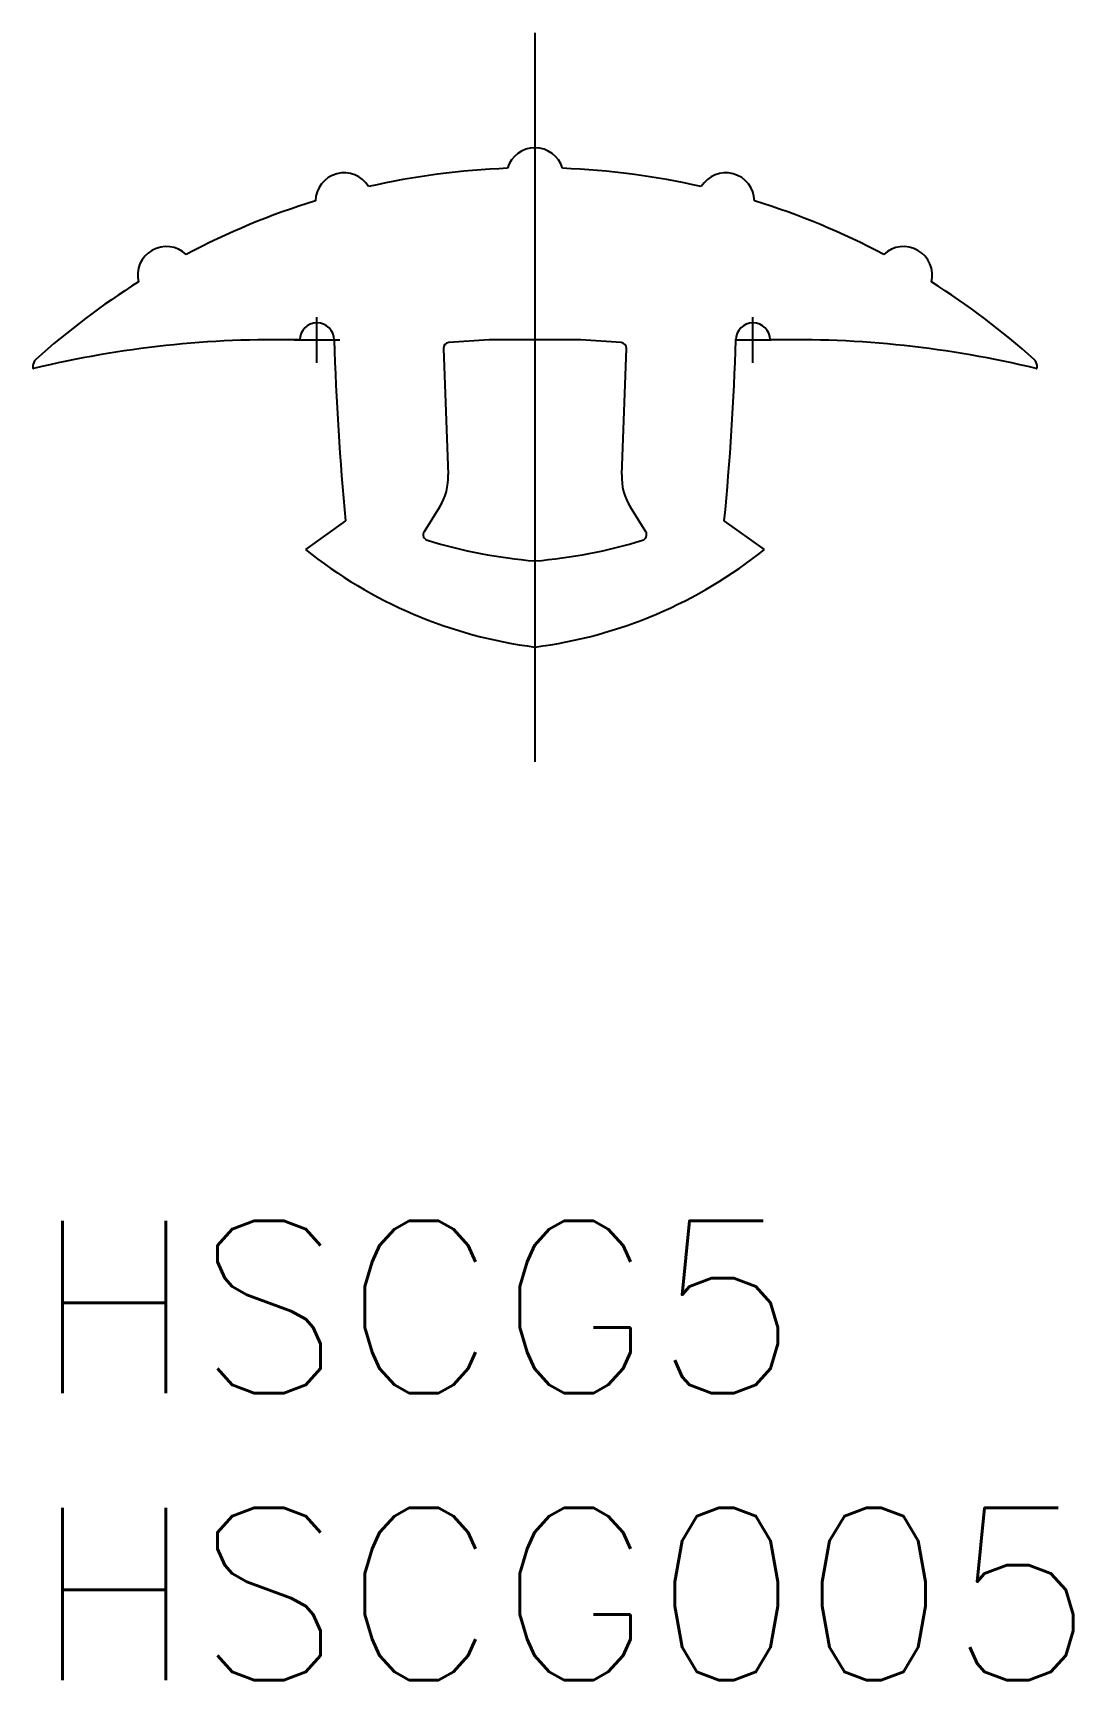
# Model space of a CAD drawing. Extents: x 0 to 18.1, y -8 to 20.7.
import ezdxf

# ---------------------------------------------------------------- set-up
doc = ezdxf.new("R2010")
doc.units = 0
doc.header["$LTSCALE"] = 0.5
doc.linetypes.add('CENTER', pattern=[50.8, 31.75, -6.35, 6.35, -6.35])
for name, color, linetype in [('MSM_CENTER', 1, 'CENTER'), ('MSM_CONTINUOUS', 7, 'CONTINUOUS'), ('MSM_PART_NUMBER', 7, 'CONTINUOUS')]:
    doc.layers.add(name, color=color, linetype=linetype)
doc.styles.get("Standard").update_dxf_attribs({"font": 'txt.shx', "height": 3, "bigfont": 'bigfont.shx'})

msp = doc.modelspace()

# ---------------------------------------------------------------- linework, layer by layer
at = {"layer": 'MSM_CENTER'}
for p, q in [((8.75, 20.7), (8.75, 8)), ((4.95, 14.953), (4.95, 15.747)), ((12.55, 14.953), (12.55, 15.747)), ((4.553, 15.35), (5.347, 15.35)), ((12.235, 15.35), (12.865, 15.35))]:
    msp.add_line(p, q, dxfattribs=at)
at = {"layer": 'MSM_CONTINUOUS'}
for p, q in [((7.95, 15.35), (7.249, 15.306)), ((9.55, 15.35), (7.95, 15.35)), ((10.251, 15.306), (9.55, 15.35)), ((7.156, 15.203), (7.238, 13.007)), ((10.262, 13.007), (10.344, 15.203)), ((0, 14.898), (0, 14.863)), ((17.5, 14.863), (17.5, 14.898)), ((7.087, 12.439), (6.819, 12.01)), ((10.681, 12.01), (10.413, 12.439)), ((5.45, 12.2), (4.75, 11.7)), ((12.75, 11.7), (12.05, 12.2))]:
    msp.add_line(p, q, dxfattribs=at)
for centre, radius, start, end in [((8.75, 18.2), 0.5, 16.3973, 163.6027), ((5.424, 17.762), 0.5, 31.3973, 178.6027), ((8.75, 5.35), 13, 92.1145, 102.8855), ((8.75, 5.35), 13, 77.1145, 87.8855), ((12.076, 17.762), 0.5, 1.3973, 148.6027), ((8.75, 5.35), 13, 107.1145, 117.8855), ((8.75, 5.35), 13, 62.1145, 72.8855), ((2.325, 16.478), 0.5, 46.3973, 193.6027), ((15.175, 16.478), 0.5, 346.3973, 133.6027), ((8.75, 5.35), 13, 122.1145, 132.01), ((8.75, 5.35), 13, 47.99, 57.8855), ((4.95, 15.35), 0.3, 0, 180), ((12.55, 15.35), 0.3, 0, 180), ((4.233, -2.645), 18, 88.6728, 103.5613), ((52.229, 16.751), 47, 181.7087, 185.5572), ((7.255, 15.206), 0.1, 93.5848, 182.1611), ((10.245, 15.206), 0.1, 357.8389, 86.4152), ((-34.729, 16.751), 47, 354.4428, 358.2913), ((13.267, -2.645), 18, 76.4387, 91.3272), ((0.15, 14.898), 0.15, 132.01, 180), ((17.35, 14.898), 0.15, 360, 47.99), ((0.01, 14.863), 0.01, 180, 283.5613), ((17.49, 14.863), 0.01, 256.4387, 0), ((6.239, 12.969), 1, 327.9946, 2.1611), ((11.261, 12.969), 1, 177.8389, 212.0054), ((6.903, 11.957), 0.1, 147.9946, 253.0122), ((9.504, 20.468), 9, 253.0122, 265.1963), ((7.996, 20.468), 9, 274.8037, 286.9878), ((10.597, 11.957), 0.1, 286.9878, 32.0054), ((9.761, 17.936), 8, 231.2125, 262.7365), ((7.739, 17.936), 8, 277.2635, 308.7875)]:
    msp.add_arc(centre, radius, start, end, dxfattribs=at)

# ---------------------------------------------------------------- texts
at = {"layer": 'MSM_PART_NUMBER'}
for s, p in [('HSCG5', (0, -3)), ('HSCG005', (0, -8))]:
    msp.add_text(s, height=3, dxfattribs=at).set_placement(p)

doc.saveas('drawing.dxf')
